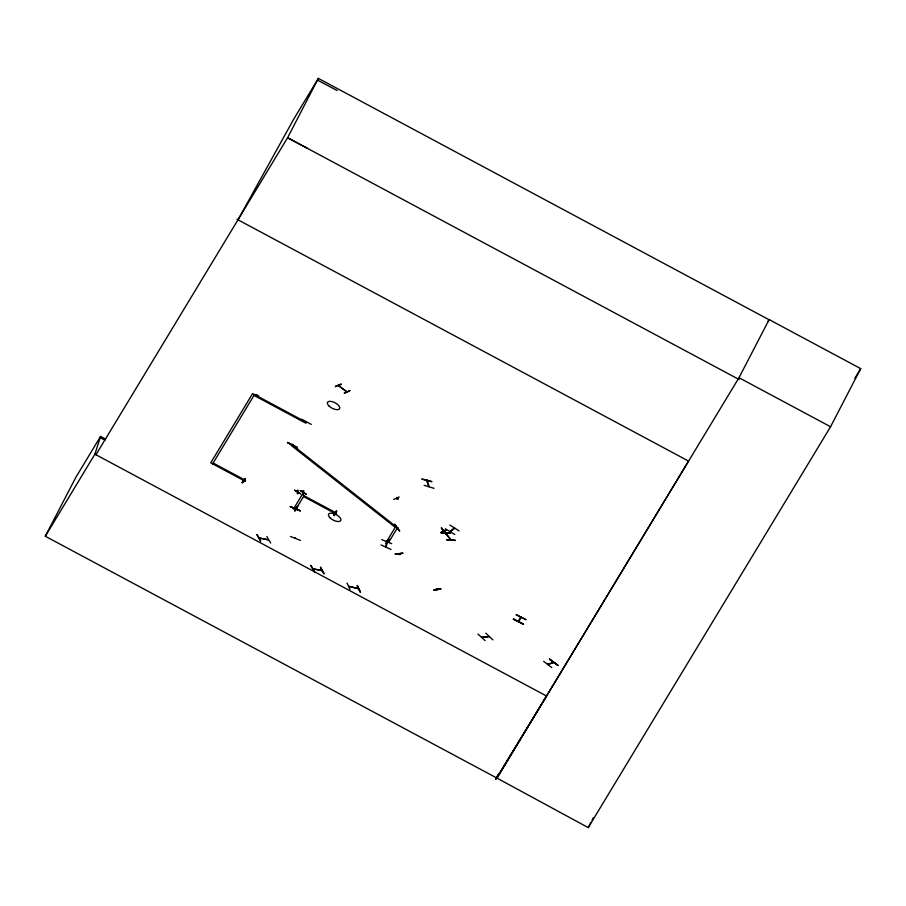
<?xml version="1.0" encoding="UTF-8"?>
<svg xmlns="http://www.w3.org/2000/svg" width="906" height="906" viewBox="0 0 906 906"><rect width="100%" height="100%" fill="white"/><g stroke="black" fill="none" stroke-linecap="round" stroke-linejoin="round"><path stroke-width="1.36" d="M290.43 536.454L300.475 540.406M295.152 537.994L295.605 537.734M294.744 510.735L297.361 506.409L294.71 510.644M386.296 543.509L388.934 539.263M386.681 543.759L386.126 543.498L388.776 539.251L389.308 539.546L386.669 543.781L389.32 539.489M359.909 591.799L357.394 585.548M360.328 591.992L357.224 585.57L360.339 591.935M397.236 497.541C395.582 498.209 397.881 500.033 398.074 498.47M442.932 531.256L442.694 530.61M270.656 543.034L266.806 536.431M320.565 567.201L324.054 573.691M440.916 532.592L445.99 529.795L440.95 532.637M344.201 393.023L349.852 390.713M344.529 393.295L349.829 390.611M446.805 534.551L441.324 527.87L446.432 534.438M518.221 621.357L520.746 617.179M521.109 617.428L520.44 617.462M292.649 445.05L292.4 444.416M305.741 422.309L306.285 422.592M381.03 544.97L391.052 549.444M385.775 546.873L386.466 541.879M386.341 546.635L386.907 542.015L386.443 542.354M391.754 543.702L381.72 539.648M440.814 588.889L434.065 590.214M485.752 633.147L492.864 639.851M399.988 554.529L399.274 553.86M437.122 589.432L436.805 588.787M346.975 391.8L338.618 385.707M446.703 539.851L455.095 540.157M292.944 444.653L292.445 444.438M549.534 659.024L557.734 665.344M557.96 665.355L549.432 659.126L557.971 665.31M295.05 508.923L295.503 509.534M258.901 537.813L268.278 539.851M312.706 568.662L322.242 570.667L312.921 568.9M498.277 774.313L495.684 779.33L546.533 696.023L94.904 454.178L100.555 436.466L105.549 439.138M547.586 664.381L548.073 664.619M547.666 664.302L553.702 662.456L547.87 664.608M424.144 485.367L434.042 488.311M398.255 527.892L397.372 527.824M443.804 531.346L442.762 531.018L443.725 531.097M449.92 525.061L459.082 530.871M454.393 528.368L450.373 531.652M301.573 419.184L311.268 424.404M525.865 619.704L516.092 614.63L525.944 619.591M236.93 219.229L688.56 461.086L496.93 778.084L45.3 536.239L75.753 477.496L100.555 436.466M769.987 320.237L318.357 78.392L287.598 137.735L95.968 454.744L94.904 454.178M397.768 499.047L396.885 498.459L397.326 497.609M397.032 498.493L397.474 497.643L397.723 498.991M427.372 480.248L427.36 481.211M427.292 481.245L427.791 480.305M450.055 533.464L441.097 532.411L450.316 532.977M454.076 527.496L453.646 528.47L454.54 527.79M454.45 527.79L454.144 528.662M767.688 321.97L769.126 319.591L860.7 368.629L830.564 426.76L588.254 827.608L496.93 778.084M496.681 778.571L738.99 377.723L769.126 319.591M588.254 827.608L590.814 822.659M592.094 820.19L593.385 817.71M513.374 619.115L523.215 624.098L513.362 619.138M297.168 447.711L287.44 442.547L297.315 447.462M348.753 586.205L358.232 588.492M237.995 219.807L293.555 119.422L318.357 78.392M45.3 536.239L94.937 454.121M212.627 463.849L254.495 394.574M304.02 495.707L295.413 509.942L293.521 508.934L302.128 494.699L336.375 513.034L335.877 513.861L303.521 496.533M518.685 621.55L521.12 617.394M854.845 378.312L860.7 368.629M454.767 534.495L445.412 528.798M242.117 482.57L245.209 478.538L242.615 482.898L242.072 482.604L245.254 478.662M244.869 481.38L243.986 480.905M295.854 508.685L294.96 508.255M295.118 511.018L297.78 506.76L297.225 506.488M336.273 511.12L333.623 515.378L334.155 515.661L336.805 511.426L336.262 511.131L334.155 515.503M333.702 515.333L336.341 511.097M336.511 514.2L335.673 513.521M290.35 506.816L300.418 510.735M400.078 554.574L399.025 553.894L399.739 554.563M437.372 589.398L436.409 588.764M551.811 667.609L543.634 661.312M477.915 634.053L485.106 640.633M268.323 539.817L259.116 538.051M312.796 568.685L313.759 569.081M321.426 570.576L322.128 570.452M421.992 479.036L431.686 481.505M431.822 481.732L421.97 479.172M445.537 533.158L446.069 533.838M445.922 533.215L450.905 539.84L450.35 539.093M488.912 636.442L481.641 637.201M489.138 636.748L481.799 637.518M394.756 524.28L399.784 530.927M399.308 530.995L394.71 524.291M256.704 534.563L260.702 541.165L257.225 534.676M311.018 565.401L314.507 572.014L310.577 565.378M346.987 583.011L349.965 589.364M450.055 533.317L441.369 532.807M454.053 528.13L450.01 531.494L450.746 531.346M395.56 554.268L402.649 553.192M335.752 386.511L341.392 384.37M393.714 499.455L399.206 496.941M518.606 621.55L518.459 620.972M441.279 532.955L446.352 530.157L445.865 529.874M341.007 383.985L335.288 386.33L335.752 386.681M387.406 541.448L386.364 540.927L387.496 541.301M244.088 480.758L244.937 481.199M336.375 514.144L335.435 513.623M446.692 539.783L455.401 540.474M346.783 391.879L338.561 385.628M358.357 588.809L348.833 586.42M320.441 567.315L323.929 573.804M397.451 499.104L396.783 498.628M386.635 540.803L387.372 541.21M450.554 539.75L445.616 533.192M317.485 80.09L337.157 90.543M307.27 148.199L287.598 137.735L739.228 379.591M738.99 377.723L830.564 426.76M256.104 394.506L258.572 395.82M253.997 395.401L305.764 423.125L306.262 422.287L252.615 393.555L210.736 462.83L244.971 481.165L245.481 480.339L213.125 463.011M513.509 618.9L523.215 624.098M99.988 437.553L104.983 440.225M287.576 442.332L297.27 447.553M335.537 513.668L336.42 513.917M294.971 508.006L295.854 508.481M441.482 527.813L446.454 534.506M428.753 486.545L426.658 480.486L427.202 480.724M436.896 589.308L436.318 588.741M434.065 590.316L440.916 588.809L433.804 589.976M427.145 480.701L429.172 486.613M290.35 506.601L300.35 510.893L290.339 506.601M297.44 490.339L297.395 491.675L294.529 490.123L297.315 492.003L297.236 493.657L297.927 493.713L297.983 492.411L300.803 493.929L298.051 492.083L298.142 490.395L297.44 490.339M303.08 490.769L303.034 492.094L300.169 490.542L302.955 492.422L302.876 494.087L303.567 494.144L303.623 492.83L306.443 494.359L303.691 492.502L303.782 490.814L303.08 490.769M395.582 526.76L386.975 540.995L388.867 542.015L397.474 527.768L395.582 526.76M395.22 553.996L402.717 553.351L395.22 553.996M292.389 445.027L291.234 445.435L394.857 527.02L396.001 526.613L292.389 445.027M330.248 518.039A6.886 3.114 27.4 0 0 340.735 520.599A6.886 3.114 27.4 0 0 333.034 513.419A6.886 3.114 27.4 0 0 330.248 518.039M329.172 406.194A6.84 3.092 27.4 0 0 339.603 408.731A6.84 3.092 27.4 0 0 331.947 401.596A6.84 3.092 27.4 0 0 329.172 406.194"/></g></svg>
